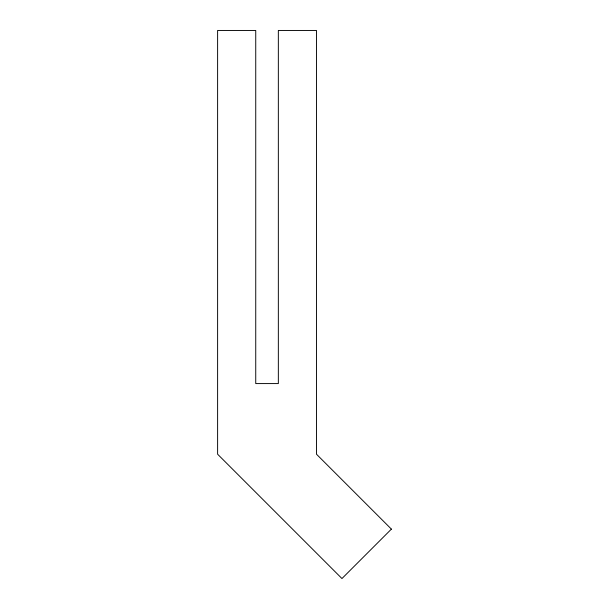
<?xml version="1.0" encoding="UTF-8"?>
<svg xmlns="http://www.w3.org/2000/svg" width="609" height="609" viewBox="0 0 609 609"><rect width="100%" height="100%" fill="white"/><g stroke="black" fill="none" stroke-linecap="round" stroke-linejoin="round"><path stroke-width="0.91" d="M391.389 529.114L341.953 578.55L217.611 454.2L217.611 30.45L255.742 30.45L255.742 383.579L278.343 383.579L278.343 30.45L316.482 30.45L316.482 454.2L391.389 529.114"/></g></svg>
